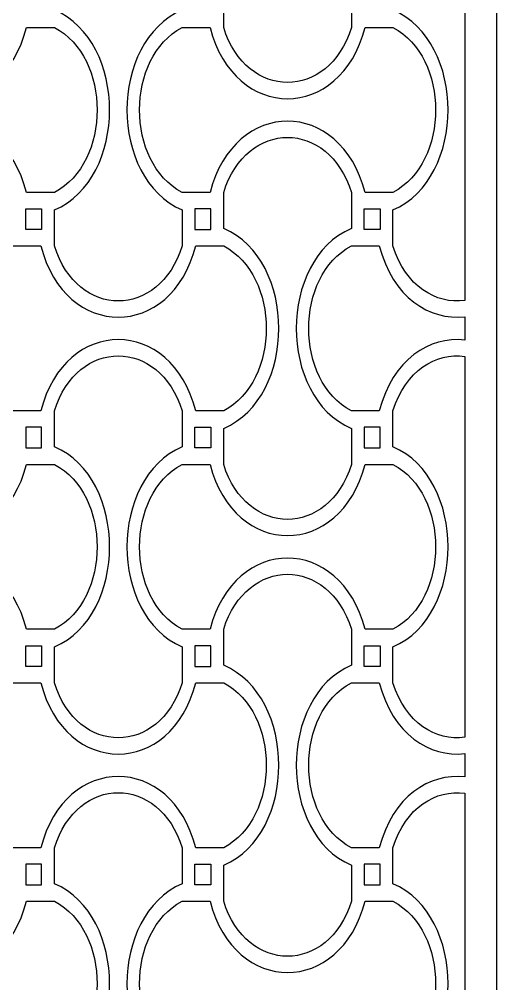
# Model space of a CAD drawing. Header units: centimetres. Extents: x -9.6 to 1.5, y -7.6 to 11.3.
# Drawn here: x -0.882 to 1.488, y 1.837 to 6.626 of the extents above; entities that cross this region are included whole.
import ezdxf

# ---------------------------------------------------------------- set-up
doc = ezdxf.new("R2010")
doc.units = ezdxf.units.CM
doc.header["$MEASUREMENT"] = 0
doc.layers.add('layer 1', color=7, linetype='Continuous')

msp = doc.modelspace()

# ---------------------------------------------------------------- linework, layer by layer
at = {"layer": 'layer 1', "color": 177}
for points, knots in [([(-3.4902, -7.58732), (-3.4902, -7.58732), (-3.4902, 11.3432), (-3.4902, 11.3432), (-3.4902, 11.3432), (-3.4902, 11.3432), (1.48758, 11.3432), (1.48758, 11.3432), (1.48758, 11.3432), (1.48758, 11.3432), (1.48758, -7.58732), (1.48758, -7.58732), (1.48758, -7.58732), (1.48758, -7.58732), (-3.4902, -7.58732), (-3.4902, -7.58732)], [0, 0, 0, 0, 0.2, 0.2, 0.2, 0.2, 0.4, 0.4, 0.4, 0.4, 0.6, 0.6, 0.6, 0.6, 1, 1, 1, 1]), ([(0.13217, 7.9357), (0.13217, 7.9357), (0.13217, 7.75682), (0.13217, 7.75682), (0.13217, 7.75682), (0.49729, 7.60012), (0.49729, 6.92056), (0.13217, 6.76387), (0.13217, 6.76387), (0.13217, 6.76387), (0.13217, 6.58499), (0.13217, 6.58499), (0.13217, 6.58499), (0.24587, 6.22097), (0.65258, 6.22097), (0.76628, 6.58499), (0.76628, 6.58499), (0.76628, 6.58499), (0.76628, 6.58499), (0.76628, 6.58499), (0.76628, 6.58499), (0.76628, 6.58499), (0.76628, 6.76387), (0.76628, 6.76387), (0.76628, 6.76387), (0.40115, 6.92056), (0.40115, 7.60012), (0.76628, 7.75682), (0.76628, 7.75682), (0.76628, 7.75682), (0.76628, 7.9357), (0.76628, 7.9357), (0.76628, 7.9357), (0.65258, 8.29972), (0.24587, 8.29972), (0.13217, 7.9357)], [0, 0, 0, 0, 0.1, 0.1, 0.1, 0.1, 0.2, 0.2, 0.2, 0.2, 0.3, 0.3, 0.3, 0.3, 0.4, 0.4, 0.4, 0.4, 0.5, 0.5, 0.5, 0.5, 0.6, 0.6, 0.6, 0.6, 0.7, 0.7, 0.7, 0.7, 0.8, 0.8, 0.8, 0.8, 1, 1, 1, 1]), ([(-0.07392, 5.50032), (-0.07392, 5.50032), (-0.07392, 5.6792), (-0.07392, 5.6792), (-0.07392, 5.6792), (-0.43905, 5.8359), (-0.43905, 6.51545), (-0.07392, 6.67216), (-0.07392, 6.67216), (-0.07392, 6.67216), (-0.07392, 6.85104), (-0.07392, 6.85104), (-0.07392, 6.85104), (-0.18762, 7.21505), (-0.59433, 7.21505), (-0.70803, 6.85104), (-0.70803, 6.85104), (-0.70803, 6.85104), (-0.70803, 6.67216), (-0.70803, 6.67216), (-0.70803, 6.67216), (-0.34291, 6.51545), (-0.34291, 5.8359), (-0.70803, 5.6792), (-0.70803, 5.6792), (-0.70803, 5.6792), (-0.70803, 5.50032), (-0.70803, 5.50032), (-0.70803, 5.50032), (-0.70803, 5.50032), (-0.70803, 5.50032), (-0.70803, 5.50032), (-0.70803, 5.50032), (-0.59433, 5.1363), (-0.18762, 5.1363), (-0.07392, 5.50032)], [0, 0, 0, 0, 0.1, 0.1, 0.1, 0.1, 0.2, 0.2, 0.2, 0.2, 0.3, 0.3, 0.3, 0.3, 0.4, 0.4, 0.4, 0.4, 0.5, 0.5, 0.5, 0.5, 0.6, 0.6, 0.6, 0.6, 0.7, 0.7, 0.7, 0.7, 0.8, 0.8, 0.8, 0.8, 1, 1, 1, 1]), ([(1.32905, 5.23018), (1.32905, 5.23018), (1.32905, 7.12117), (1.32905, 7.12117), (1.32905, 7.12117), (1.18656, 7.14159), (1.035, 7.05156), (0.97237, 6.85104), (0.97237, 6.85104), (0.97237, 6.85104), (0.97237, 6.67216), (0.97237, 6.67216), (0.97237, 6.67216), (1.33749, 6.51545), (1.33749, 5.8359), (0.97237, 5.6792), (0.97237, 5.6792), (0.97237, 5.6792), (0.97237, 5.50032), (0.97237, 5.50032), (0.97237, 5.50032), (0.97237, 5.50032), (0.97237, 5.50032), (0.97237, 5.50032), (0.97237, 5.50032), (1.035, 5.29979), (1.18656, 5.20976), (1.32905, 5.23018)], [0, 0, 0, 0, 0.125, 0.125, 0.125, 0.125, 0.25, 0.25, 0.25, 0.25, 0.375, 0.375, 0.375, 0.375, 0.5, 0.5, 0.5, 0.5, 0.625, 0.625, 0.625, 0.625, 0.75, 0.75, 0.75, 0.75, 1, 1, 1, 1]), ([(-1.75432, 5.76637), (-1.75432, 5.76637), (-1.61576, 5.76637), (-1.61576, 5.76637), (-1.61576, 5.76637), (-1.49437, 6.23773), (-0.96798, 6.23773), (-0.8466, 5.76637), (-0.8466, 5.76637), (-0.8466, 5.76637), (-0.70803, 5.76637), (-0.70803, 5.76637), (-0.70803, 5.76637), (-0.42606, 5.91315), (-0.42606, 6.4382), (-0.70803, 6.58499), (-0.70803, 6.58499), (-0.70803, 6.58499), (-0.8466, 6.58499), (-0.8466, 6.58499), (-0.8466, 6.58499), (-0.96798, 6.11362), (-1.49437, 6.11362), (-1.61576, 6.58499), (-1.61576, 6.58499), (-1.61576, 6.58499), (-1.75432, 6.58499), (-1.75432, 6.58499), (-1.75432, 6.58499), (-1.75432, 6.58499), (-1.75432, 6.58499), (-1.75432, 6.58499), (-1.75432, 6.58499), (-2.03629, 6.4382), (-2.03629, 5.91315), (-1.75432, 5.76637)], [0, 0, 0, 0, 0.1, 0.1, 0.1, 0.1, 0.2, 0.2, 0.2, 0.2, 0.3, 0.3, 0.3, 0.3, 0.4, 0.4, 0.4, 0.4, 0.5, 0.5, 0.5, 0.5, 0.6, 0.6, 0.6, 0.6, 0.7, 0.7, 0.7, 0.7, 0.8, 0.8, 0.8, 0.8, 1, 1, 1, 1]), ([(-0.07392, 5.76637), (-0.07392, 5.76637), (0.06464, 5.76637), (0.06464, 5.76637), (0.06464, 5.76637), (0.18603, 6.23773), (0.71242, 6.23773), (0.8338, 5.76637), (0.8338, 5.76637), (0.8338, 5.76637), (0.97237, 5.76637), (0.97237, 5.76637), (0.97237, 5.76637), (1.25434, 5.91315), (1.25434, 6.4382), (0.97237, 6.58499), (0.97237, 6.58499), (0.97237, 6.58499), (0.8338, 6.58499), (0.8338, 6.58499), (0.8338, 6.58499), (0.71242, 6.11362), (0.18603, 6.11362), (0.06464, 6.58499), (0.06464, 6.58499), (0.06464, 6.58499), (-0.07392, 6.58499), (-0.07392, 6.58499), (-0.07392, 6.58499), (-0.07392, 6.58499), (-0.07392, 6.58499), (-0.07392, 6.58499), (-0.07392, 6.58499), (-0.35589, 6.4382), (-0.35589, 5.91315), (-0.07392, 5.76637)], [0, 0, 0, 0, 0.1, 0.1, 0.1, 0.1, 0.2, 0.2, 0.2, 0.2, 0.3, 0.3, 0.3, 0.3, 0.4, 0.4, 0.4, 0.4, 0.5, 0.5, 0.5, 0.5, 0.6, 0.6, 0.6, 0.6, 0.7, 0.7, 0.7, 0.7, 0.8, 0.8, 0.8, 0.8, 1, 1, 1, 1]), ([(0.13217, 5.76637), (0.13217, 5.76637), (0.13217, 5.58749), (0.13217, 5.58749), (0.13217, 5.58749), (0.49729, 5.43079), (0.49729, 4.75123), (0.13217, 4.59453), (0.13217, 4.59453), (0.13217, 4.59453), (0.13217, 4.41565), (0.13217, 4.41565), (0.13217, 4.41565), (0.24587, 4.05163), (0.65258, 4.05164), (0.76628, 4.41565), (0.76628, 4.41565), (0.76628, 4.41565), (0.76628, 4.41565), (0.76628, 4.41565), (0.76628, 4.41565), (0.76628, 4.41565), (0.76628, 4.59453), (0.76628, 4.59453), (0.76628, 4.59453), (0.40115, 4.75123), (0.40115, 5.43079), (0.76628, 5.58749), (0.76628, 5.58749), (0.76628, 5.58749), (0.76628, 5.76637), (0.76628, 5.76637), (0.76628, 5.76637), (0.65258, 6.13038), (0.24587, 6.13038), (0.13217, 5.76637)], [0, 0, 0, 0, 0.1, 0.1, 0.1, 0.1, 0.2, 0.2, 0.2, 0.2, 0.3, 0.3, 0.3, 0.3, 0.4, 0.4, 0.4, 0.4, 0.5, 0.5, 0.5, 0.5, 0.6, 0.6, 0.6, 0.6, 0.7, 0.7, 0.7, 0.7, 0.8, 0.8, 0.8, 0.8, 1, 1, 1, 1]), ([(-0.85071, 5.68451), (-0.85071, 5.68451), (-0.85071, 5.58218), (-0.85071, 5.58218), (-0.85071, 5.58218), (-0.85071, 5.58218), (-0.77144, 5.58218), (-0.77144, 5.58218), (-0.77144, 5.58218), (-0.77144, 5.58218), (-0.77144, 5.68451), (-0.77144, 5.68451), (-0.77144, 5.68451), (-0.77144, 5.68451), (-0.85071, 5.68451), (-0.85071, 5.68451)], [0, 0, 0, 0, 0.2, 0.2, 0.2, 0.2, 0.4, 0.4, 0.4, 0.4, 0.6, 0.6, 0.6, 0.6, 1, 1, 1, 1]), ([(-0.01051, 5.58218), (-0.01051, 5.58218), (-0.01051, 5.68451), (-0.01051, 5.68451), (-0.01051, 5.68451), (-0.01051, 5.68451), (0.06875, 5.68451), (0.06875, 5.68451), (0.06875, 5.68451), (0.06875, 5.68451), (0.06875, 5.58218), (0.06875, 5.58218), (0.06875, 5.58218), (0.06875, 5.58218), (-0.01051, 5.58218), (-0.01051, 5.58218)], [0, 0, 0, 0, 0.2, 0.2, 0.2, 0.2, 0.4, 0.4, 0.4, 0.4, 0.6, 0.6, 0.6, 0.6, 1, 1, 1, 1]), ([(0.82969, 5.68451), (0.82969, 5.68451), (0.82969, 5.58218), (0.82969, 5.58218), (0.82969, 5.58218), (0.82969, 5.58218), (0.90895, 5.58218), (0.90895, 5.58218), (0.90895, 5.58218), (0.90895, 5.58218), (0.90895, 5.68451), (0.90895, 5.68451), (0.90895, 5.68451), (0.90895, 5.68451), (0.82969, 5.68451), (0.82969, 5.68451)], [0, 0, 0, 0, 0.2, 0.2, 0.2, 0.2, 0.4, 0.4, 0.4, 0.4, 0.6, 0.6, 0.6, 0.6, 1, 1, 1, 1]), ([(0.13217, 5.50032), (0.13217, 5.50032), (-0.0064, 5.50032), (-0.0064, 5.50032), (-0.0064, 5.50032), (-0.12778, 5.02895), (-0.65417, 5.02895), (-0.77556, 5.50032), (-0.77556, 5.50032), (-0.77556, 5.50032), (-0.91412, 5.50032), (-0.91412, 5.50032), (-0.91412, 5.50032), (-1.19609, 5.35353), (-1.19609, 4.82849), (-0.91412, 4.6817), (-0.91412, 4.6817), (-0.91412, 4.6817), (-0.91412, 4.6817), (-0.91412, 4.6817), (-0.91412, 4.6817), (-0.91412, 4.6817), (-0.77556, 4.6817), (-0.77556, 4.6817), (-0.77556, 4.6817), (-0.65417, 5.15307), (-0.12778, 5.15307), (-0.0064, 4.6817), (-0.0064, 4.6817), (-0.0064, 4.6817), (0.13217, 4.6817), (0.13217, 4.6817), (0.13217, 4.6817), (0.41414, 4.82849), (0.41414, 5.35353), (0.13217, 5.50032)], [0, 0, 0, 0, 0.1, 0.1, 0.1, 0.1, 0.2, 0.2, 0.2, 0.2, 0.3, 0.3, 0.3, 0.3, 0.4, 0.4, 0.4, 0.4, 0.5, 0.5, 0.5, 0.5, 0.6, 0.6, 0.6, 0.6, 0.7, 0.7, 0.7, 0.7, 0.8, 0.8, 0.8, 0.8, 1, 1, 1, 1]), ([(1.32905, 5.03278), (1.32905, 5.03278), (1.32905, 5.14923), (1.32905, 5.14923), (1.32905, 5.14923), (1.15462, 5.12838), (0.97049, 5.24538), (0.90484, 5.50032), (0.90484, 5.50032), (0.90484, 5.50032), (0.76628, 5.50032), (0.76628, 5.50032), (0.76628, 5.50032), (0.48431, 5.35353), (0.48431, 4.82849), (0.76628, 4.6817), (0.76628, 4.6817), (0.76628, 4.6817), (0.76628, 4.6817), (0.76628, 4.6817), (0.76628, 4.6817), (0.76628, 4.6817), (0.90484, 4.6817), (0.90484, 4.6817), (0.90484, 4.6817), (0.97049, 4.93664), (1.15462, 5.05364), (1.32905, 5.03278)], [0, 0, 0, 0, 0.125, 0.125, 0.125, 0.125, 0.25, 0.25, 0.25, 0.25, 0.375, 0.375, 0.375, 0.375, 0.5, 0.5, 0.5, 0.5, 0.625, 0.625, 0.625, 0.625, 0.75, 0.75, 0.75, 0.75, 1, 1, 1, 1]), ([(-0.07392, 3.33098), (-0.07392, 3.33098), (-0.07392, 3.50986), (-0.07392, 3.50986), (-0.07392, 3.50986), (-0.43905, 3.66656), (-0.43905, 4.34612), (-0.07392, 4.50282), (-0.07392, 4.50282), (-0.07392, 4.50282), (-0.07392, 4.6817), (-0.07392, 4.6817), (-0.07392, 4.6817), (-0.18762, 5.04571), (-0.59433, 5.04572), (-0.70803, 4.6817), (-0.70803, 4.6817), (-0.70803, 4.6817), (-0.70803, 4.50282), (-0.70803, 4.50282), (-0.70803, 4.50282), (-0.34291, 4.34612), (-0.34291, 3.66656), (-0.70803, 3.50986), (-0.70803, 3.50986), (-0.70803, 3.50986), (-0.70803, 3.33098), (-0.70803, 3.33098), (-0.70803, 3.33098), (-0.70803, 3.33098), (-0.70803, 3.33098), (-0.70803, 3.33098), (-0.70803, 3.33098), (-0.59433, 2.96697), (-0.18762, 2.96697), (-0.07392, 3.33098)], [0, 0, 0, 0, 0.1, 0.1, 0.1, 0.1, 0.2, 0.2, 0.2, 0.2, 0.3, 0.3, 0.3, 0.3, 0.4, 0.4, 0.4, 0.4, 0.5, 0.5, 0.5, 0.5, 0.6, 0.6, 0.6, 0.6, 0.7, 0.7, 0.7, 0.7, 0.8, 0.8, 0.8, 0.8, 1, 1, 1, 1]), ([(1.32905, 3.06084), (1.32905, 3.06084), (1.32905, 4.95183), (1.32905, 4.95183), (1.32905, 4.95183), (1.18656, 4.97225), (1.035, 4.88223), (0.97237, 4.6817), (0.97237, 4.6817), (0.97237, 4.6817), (0.97237, 4.50282), (0.97237, 4.50282), (0.97237, 4.50282), (1.33749, 4.34612), (1.33749, 3.66656), (0.97237, 3.50986), (0.97237, 3.50986), (0.97237, 3.50986), (0.97237, 3.33098), (0.97237, 3.33098), (0.97237, 3.33098), (0.97237, 3.33098), (0.97237, 3.33098), (0.97237, 3.33098), (0.97237, 3.33098), (1.035, 3.13046), (1.18656, 3.04043), (1.32905, 3.06084)], [0, 0, 0, 0, 0.125, 0.125, 0.125, 0.125, 0.25, 0.25, 0.25, 0.25, 0.375, 0.375, 0.375, 0.375, 0.5, 0.5, 0.5, 0.5, 0.625, 0.625, 0.625, 0.625, 0.75, 0.75, 0.75, 0.75, 1, 1, 1, 1]), ([(-0.77144, 4.59984), (-0.77144, 4.59984), (-0.77144, 4.49751), (-0.77144, 4.49751), (-0.77144, 4.49751), (-0.77144, 4.49751), (-0.85071, 4.49751), (-0.85071, 4.49751), (-0.85071, 4.49751), (-0.85071, 4.49751), (-0.85071, 4.59984), (-0.85071, 4.59984), (-0.85071, 4.59984), (-0.85071, 4.59984), (-0.77144, 4.59984), (-0.77144, 4.59984)], [0, 0, 0, 0, 0.2, 0.2, 0.2, 0.2, 0.4, 0.4, 0.4, 0.4, 0.6, 0.6, 0.6, 0.6, 1, 1, 1, 1]), ([(0.06875, 4.59984), (0.06875, 4.59984), (-0.01051, 4.59984), (-0.01051, 4.59984), (-0.01051, 4.59984), (-0.01051, 4.59984), (-0.01051, 4.49751), (-0.01051, 4.49751), (-0.01051, 4.49751), (-0.01051, 4.49751), (0.06875, 4.49751), (0.06875, 4.49751), (0.06875, 4.49751), (0.06875, 4.49751), (0.06875, 4.59984), (0.06875, 4.59984)], [0, 0, 0, 0, 0.2, 0.2, 0.2, 0.2, 0.4, 0.4, 0.4, 0.4, 0.6, 0.6, 0.6, 0.6, 1, 1, 1, 1]), ([(0.90895, 4.59984), (0.90895, 4.59984), (0.90895, 4.49751), (0.90895, 4.49751), (0.90895, 4.49751), (0.90895, 4.49751), (0.82969, 4.49751), (0.82969, 4.49751), (0.82969, 4.49751), (0.82969, 4.49751), (0.82969, 4.59984), (0.82969, 4.59984), (0.82969, 4.59984), (0.82969, 4.59984), (0.90895, 4.59984), (0.90895, 4.59984)], [0, 0, 0, 0, 0.2, 0.2, 0.2, 0.2, 0.4, 0.4, 0.4, 0.4, 0.6, 0.6, 0.6, 0.6, 1, 1, 1, 1]), ([(-1.75432, 3.59703), (-1.75432, 3.59703), (-1.61576, 3.59703), (-1.61576, 3.59703), (-1.61576, 3.59703), (-1.49437, 4.0684), (-0.96798, 4.0684), (-0.8466, 3.59703), (-0.8466, 3.59703), (-0.8466, 3.59703), (-0.70803, 3.59703), (-0.70803, 3.59703), (-0.70803, 3.59703), (-0.42606, 3.74382), (-0.42606, 4.26886), (-0.70803, 4.41565), (-0.70803, 4.41565), (-0.70803, 4.41565), (-0.8466, 4.41565), (-0.8466, 4.41565), (-0.8466, 4.41565), (-0.96798, 3.94428), (-1.49437, 3.94428), (-1.61576, 4.41565), (-1.61576, 4.41565), (-1.61576, 4.41565), (-1.75432, 4.41565), (-1.75432, 4.41565), (-1.75432, 4.41565), (-1.75432, 4.41565), (-1.75432, 4.41565), (-1.75432, 4.41565), (-1.75432, 4.41565), (-2.03629, 4.26886), (-2.03629, 3.74382), (-1.75432, 3.59703)], [0, 0, 0, 0, 0.1, 0.1, 0.1, 0.1, 0.2, 0.2, 0.2, 0.2, 0.3, 0.3, 0.3, 0.3, 0.4, 0.4, 0.4, 0.4, 0.5, 0.5, 0.5, 0.5, 0.6, 0.6, 0.6, 0.6, 0.7, 0.7, 0.7, 0.7, 0.8, 0.8, 0.8, 0.8, 1, 1, 1, 1]), ([(-0.07392, 3.59703), (-0.07392, 3.59703), (0.06464, 3.59703), (0.06464, 3.59703), (0.06464, 3.59703), (0.18603, 4.0684), (0.71242, 4.0684), (0.8338, 3.59703), (0.8338, 3.59703), (0.8338, 3.59703), (0.97237, 3.59703), (0.97237, 3.59703), (0.97237, 3.59703), (1.25434, 3.74382), (1.25434, 4.26886), (0.97237, 4.41565), (0.97237, 4.41565), (0.97237, 4.41565), (0.8338, 4.41565), (0.8338, 4.41565), (0.8338, 4.41565), (0.71242, 3.94428), (0.18603, 3.94428), (0.06464, 4.41565), (0.06464, 4.41565), (0.06464, 4.41565), (-0.07392, 4.41565), (-0.07392, 4.41565), (-0.07392, 4.41565), (-0.07392, 4.41565), (-0.07392, 4.41565), (-0.07392, 4.41565), (-0.07392, 4.41565), (-0.35589, 4.26886), (-0.35589, 3.74382), (-0.07392, 3.59703)], [0, 0, 0, 0, 0.1, 0.1, 0.1, 0.1, 0.2, 0.2, 0.2, 0.2, 0.3, 0.3, 0.3, 0.3, 0.4, 0.4, 0.4, 0.4, 0.5, 0.5, 0.5, 0.5, 0.6, 0.6, 0.6, 0.6, 0.7, 0.7, 0.7, 0.7, 0.8, 0.8, 0.8, 0.8, 1, 1, 1, 1]), ([(0.13217, 3.59703), (0.13217, 3.59703), (0.13217, 3.41815), (0.13217, 3.41815), (0.13217, 3.41815), (0.49729, 3.26145), (0.49729, 2.5819), (0.13217, 2.42519), (0.13217, 2.42519), (0.13217, 2.42519), (0.13217, 2.24631), (0.13217, 2.24631), (0.13217, 2.24631), (0.24587, 1.8823), (0.65258, 1.8823), (0.76628, 2.24631), (0.76628, 2.24631), (0.76628, 2.24631), (0.76628, 2.24631), (0.76628, 2.24631), (0.76628, 2.24631), (0.76628, 2.24631), (0.76628, 2.42519), (0.76628, 2.42519), (0.76628, 2.42519), (0.40115, 2.5819), (0.40115, 3.26145), (0.76628, 3.41815), (0.76628, 3.41815), (0.76628, 3.41815), (0.76628, 3.59703), (0.76628, 3.59703), (0.76628, 3.59703), (0.65258, 3.96105), (0.24587, 3.96105), (0.13217, 3.59703)], [0, 0, 0, 0, 0.1, 0.1, 0.1, 0.1, 0.2, 0.2, 0.2, 0.2, 0.3, 0.3, 0.3, 0.3, 0.4, 0.4, 0.4, 0.4, 0.5, 0.5, 0.5, 0.5, 0.6, 0.6, 0.6, 0.6, 0.7, 0.7, 0.7, 0.7, 0.8, 0.8, 0.8, 0.8, 1, 1, 1, 1]), ([(-0.85071, 3.51517), (-0.85071, 3.51517), (-0.85071, 3.41284), (-0.85071, 3.41284), (-0.85071, 3.41284), (-0.85071, 3.41284), (-0.77144, 3.41284), (-0.77144, 3.41284), (-0.77144, 3.41284), (-0.77144, 3.41284), (-0.77144, 3.51517), (-0.77144, 3.51517), (-0.77144, 3.51517), (-0.77144, 3.51517), (-0.85071, 3.51517), (-0.85071, 3.51517)], [0, 0, 0, 0, 0.2, 0.2, 0.2, 0.2, 0.4, 0.4, 0.4, 0.4, 0.6, 0.6, 0.6, 0.6, 1, 1, 1, 1]), ([(-0.01051, 3.41284), (-0.01051, 3.41284), (-0.01051, 3.51517), (-0.01051, 3.51517), (-0.01051, 3.51517), (-0.01051, 3.51517), (0.06875, 3.51517), (0.06875, 3.51517), (0.06875, 3.51517), (0.06875, 3.51517), (0.06875, 3.41284), (0.06875, 3.41284), (0.06875, 3.41284), (0.06875, 3.41284), (-0.01051, 3.41284), (-0.01051, 3.41284)], [0, 0, 0, 0, 0.2, 0.2, 0.2, 0.2, 0.4, 0.4, 0.4, 0.4, 0.6, 0.6, 0.6, 0.6, 1, 1, 1, 1]), ([(0.82969, 3.51517), (0.82969, 3.51517), (0.82969, 3.41284), (0.82969, 3.41284), (0.82969, 3.41284), (0.82969, 3.41284), (0.90895, 3.41284), (0.90895, 3.41284), (0.90895, 3.41284), (0.90895, 3.41284), (0.90895, 3.51517), (0.90895, 3.51517), (0.90895, 3.51517), (0.90895, 3.51517), (0.82969, 3.51517), (0.82969, 3.51517)], [0, 0, 0, 0, 0.2, 0.2, 0.2, 0.2, 0.4, 0.4, 0.4, 0.4, 0.6, 0.6, 0.6, 0.6, 1, 1, 1, 1]), ([(0.13217, 3.33098), (0.13217, 3.33098), (-0.0064, 3.33098), (-0.0064, 3.33098), (-0.0064, 3.33098), (-0.12778, 2.85962), (-0.65417, 2.85962), (-0.77556, 3.33098), (-0.77556, 3.33098), (-0.77556, 3.33098), (-0.91412, 3.33098), (-0.91412, 3.33098), (-0.91412, 3.33098), (-1.19609, 3.1842), (-1.19609, 2.65915), (-0.91412, 2.51236), (-0.91412, 2.51236), (-0.91412, 2.51236), (-0.91412, 2.51236), (-0.91412, 2.51236), (-0.91412, 2.51236), (-0.91412, 2.51236), (-0.77556, 2.51236), (-0.77556, 2.51236), (-0.77556, 2.51236), (-0.65417, 2.98373), (-0.12778, 2.98373), (-0.0064, 2.51236), (-0.0064, 2.51236), (-0.0064, 2.51236), (0.13217, 2.51236), (0.13217, 2.51236), (0.13217, 2.51236), (0.41414, 2.65915), (0.41414, 3.1842), (0.13217, 3.33098)], [0, 0, 0, 0, 0.1, 0.1, 0.1, 0.1, 0.2, 0.2, 0.2, 0.2, 0.3, 0.3, 0.3, 0.3, 0.4, 0.4, 0.4, 0.4, 0.5, 0.5, 0.5, 0.5, 0.6, 0.6, 0.6, 0.6, 0.7, 0.7, 0.7, 0.7, 0.8, 0.8, 0.8, 0.8, 1, 1, 1, 1]), ([(1.32905, 2.86345), (1.32905, 2.86345), (1.32905, 2.97989), (1.32905, 2.97989), (1.32905, 2.97989), (1.15462, 2.95904), (0.97049, 3.07604), (0.90484, 3.33098), (0.90484, 3.33098), (0.90484, 3.33098), (0.76628, 3.33098), (0.76628, 3.33098), (0.76628, 3.33098), (0.48431, 3.1842), (0.48431, 2.65915), (0.76628, 2.51236), (0.76628, 2.51236), (0.76628, 2.51236), (0.76628, 2.51236), (0.76628, 2.51236), (0.76628, 2.51236), (0.76628, 2.51236), (0.90484, 2.51236), (0.90484, 2.51236), (0.90484, 2.51236), (0.97049, 2.7673), (1.15462, 2.8843), (1.32905, 2.86345)], [0, 0, 0, 0, 0.125, 0.125, 0.125, 0.125, 0.25, 0.25, 0.25, 0.25, 0.375, 0.375, 0.375, 0.375, 0.5, 0.5, 0.5, 0.5, 0.625, 0.625, 0.625, 0.625, 0.75, 0.75, 0.75, 0.75, 1, 1, 1, 1]), ([(-0.07392, 1.16165), (-0.07392, 1.16165), (-0.07392, 1.34053), (-0.07392, 1.34053), (-0.07392, 1.34053), (-0.43905, 1.49723), (-0.43905, 2.17678), (-0.07392, 2.33348), (-0.07392, 2.33348), (-0.07392, 2.33348), (-0.07392, 2.51236), (-0.07392, 2.51236), (-0.07392, 2.51236), (-0.18762, 2.87638), (-0.59433, 2.87638), (-0.70803, 2.51236), (-0.70803, 2.51236), (-0.70803, 2.51236), (-0.70803, 2.33348), (-0.70803, 2.33348), (-0.70803, 2.33348), (-0.34291, 2.17678), (-0.34291, 1.49723), (-0.70803, 1.34053), (-0.70803, 1.34053), (-0.70803, 1.34053), (-0.70803, 1.16165), (-0.70803, 1.16165), (-0.70803, 1.16165), (-0.70803, 1.16165), (-0.70803, 1.16165), (-0.70803, 1.16165), (-0.70803, 1.16165), (-0.59433, 0.79763), (-0.18762, 0.79763), (-0.07392, 1.16165)], [0, 0, 0, 0, 0.1, 0.1, 0.1, 0.1, 0.2, 0.2, 0.2, 0.2, 0.3, 0.3, 0.3, 0.3, 0.4, 0.4, 0.4, 0.4, 0.5, 0.5, 0.5, 0.5, 0.6, 0.6, 0.6, 0.6, 0.7, 0.7, 0.7, 0.7, 0.8, 0.8, 0.8, 0.8, 1, 1, 1, 1]), ([(1.32905, 0.89151), (1.32905, 0.89151), (1.32905, 2.7825), (1.32905, 2.7825), (1.32905, 2.7825), (1.18656, 2.80291), (1.035, 2.71289), (0.97237, 2.51236), (0.97237, 2.51236), (0.97237, 2.51236), (0.97237, 2.33348), (0.97237, 2.33348), (0.97237, 2.33348), (1.33749, 2.17678), (1.33749, 1.49723), (0.97237, 1.34053), (0.97237, 1.34053), (0.97237, 1.34053), (0.97237, 1.16165), (0.97237, 1.16165), (0.97237, 1.16165), (0.97237, 1.16165), (0.97237, 1.16165), (0.97237, 1.16165), (0.97237, 1.16165), (1.035, 0.96112), (1.18656, 0.87109), (1.32905, 0.89151)], [0, 0, 0, 0, 0.125, 0.125, 0.125, 0.125, 0.25, 0.25, 0.25, 0.25, 0.375, 0.375, 0.375, 0.375, 0.5, 0.5, 0.5, 0.5, 0.625, 0.625, 0.625, 0.625, 0.75, 0.75, 0.75, 0.75, 1, 1, 1, 1]), ([(-0.77144, 2.4305), (-0.77144, 2.4305), (-0.77144, 2.32818), (-0.77144, 2.32818), (-0.77144, 2.32818), (-0.77144, 2.32818), (-0.85071, 2.32818), (-0.85071, 2.32818), (-0.85071, 2.32818), (-0.85071, 2.32818), (-0.85071, 2.4305), (-0.85071, 2.4305), (-0.85071, 2.4305), (-0.85071, 2.4305), (-0.77144, 2.4305), (-0.77144, 2.4305)], [0, 0, 0, 0, 0.2, 0.2, 0.2, 0.2, 0.4, 0.4, 0.4, 0.4, 0.6, 0.6, 0.6, 0.6, 1, 1, 1, 1]), ([(0.06875, 2.4305), (0.06875, 2.4305), (-0.01051, 2.4305), (-0.01051, 2.4305), (-0.01051, 2.4305), (-0.01051, 2.4305), (-0.01051, 2.32818), (-0.01051, 2.32818), (-0.01051, 2.32818), (-0.01051, 2.32818), (0.06875, 2.32818), (0.06875, 2.32818), (0.06875, 2.32818), (0.06875, 2.32818), (0.06875, 2.4305), (0.06875, 2.4305)], [0, 0, 0, 0, 0.2, 0.2, 0.2, 0.2, 0.4, 0.4, 0.4, 0.4, 0.6, 0.6, 0.6, 0.6, 1, 1, 1, 1]), ([(0.90895, 2.4305), (0.90895, 2.4305), (0.90895, 2.32818), (0.90895, 2.32818), (0.90895, 2.32818), (0.90895, 2.32818), (0.82969, 2.32818), (0.82969, 2.32818), (0.82969, 2.32818), (0.82969, 2.32818), (0.82969, 2.4305), (0.82969, 2.4305), (0.82969, 2.4305), (0.82969, 2.4305), (0.90895, 2.4305), (0.90895, 2.4305)], [0, 0, 0, 0, 0.2, 0.2, 0.2, 0.2, 0.4, 0.4, 0.4, 0.4, 0.6, 0.6, 0.6, 0.6, 1, 1, 1, 1]), ([(-1.75432, 1.4277), (-1.75432, 1.4277), (-1.61576, 1.4277), (-1.61576, 1.4277), (-1.61576, 1.4277), (-1.49437, 1.89906), (-0.96798, 1.89906), (-0.8466, 1.4277), (-0.8466, 1.4277), (-0.8466, 1.4277), (-0.70803, 1.4277), (-0.70803, 1.4277), (-0.70803, 1.4277), (-0.42606, 1.57448), (-0.42606, 2.09953), (-0.70803, 2.24631), (-0.70803, 2.24631), (-0.70803, 2.24631), (-0.8466, 2.24631), (-0.8466, 2.24631), (-0.8466, 2.24631), (-0.96798, 1.77495), (-1.49437, 1.77495), (-1.61576, 2.24631), (-1.61576, 2.24631), (-1.61576, 2.24631), (-1.75432, 2.24631), (-1.75432, 2.24631), (-1.75432, 2.24631), (-1.75432, 2.24631), (-1.75432, 2.24631), (-1.75432, 2.24631), (-1.75432, 2.24631), (-2.03629, 2.09953), (-2.03629, 1.57448), (-1.75432, 1.4277)], [0, 0, 0, 0, 0.1, 0.1, 0.1, 0.1, 0.2, 0.2, 0.2, 0.2, 0.3, 0.3, 0.3, 0.3, 0.4, 0.4, 0.4, 0.4, 0.5, 0.5, 0.5, 0.5, 0.6, 0.6, 0.6, 0.6, 0.7, 0.7, 0.7, 0.7, 0.8, 0.8, 0.8, 0.8, 1, 1, 1, 1]), ([(-0.07392, 1.4277), (-0.07392, 1.4277), (0.06464, 1.4277), (0.06464, 1.4277), (0.06464, 1.4277), (0.18603, 1.89906), (0.71242, 1.89906), (0.8338, 1.4277), (0.8338, 1.4277), (0.8338, 1.4277), (0.97237, 1.4277), (0.97237, 1.4277), (0.97237, 1.4277), (1.25434, 1.57448), (1.25434, 2.09953), (0.97237, 2.24631), (0.97237, 2.24631), (0.97237, 2.24631), (0.8338, 2.24631), (0.8338, 2.24631), (0.8338, 2.24631), (0.71242, 1.77495), (0.18603, 1.77495), (0.06464, 2.24631), (0.06464, 2.24631), (0.06464, 2.24631), (-0.07392, 2.24631), (-0.07392, 2.24631), (-0.07392, 2.24631), (-0.07392, 2.24631), (-0.07392, 2.24631), (-0.07392, 2.24631), (-0.07392, 2.24631), (-0.35589, 2.09953), (-0.35589, 1.57448), (-0.07392, 1.4277)], [0, 0, 0, 0, 0.1, 0.1, 0.1, 0.1, 0.2, 0.2, 0.2, 0.2, 0.3, 0.3, 0.3, 0.3, 0.4, 0.4, 0.4, 0.4, 0.5, 0.5, 0.5, 0.5, 0.6, 0.6, 0.6, 0.6, 0.7, 0.7, 0.7, 0.7, 0.8, 0.8, 0.8, 0.8, 1, 1, 1, 1])]:
    msp.add_open_spline(points, degree=3, knots=knots, dxfattribs=at)

doc.saveas('drawing.dxf')
